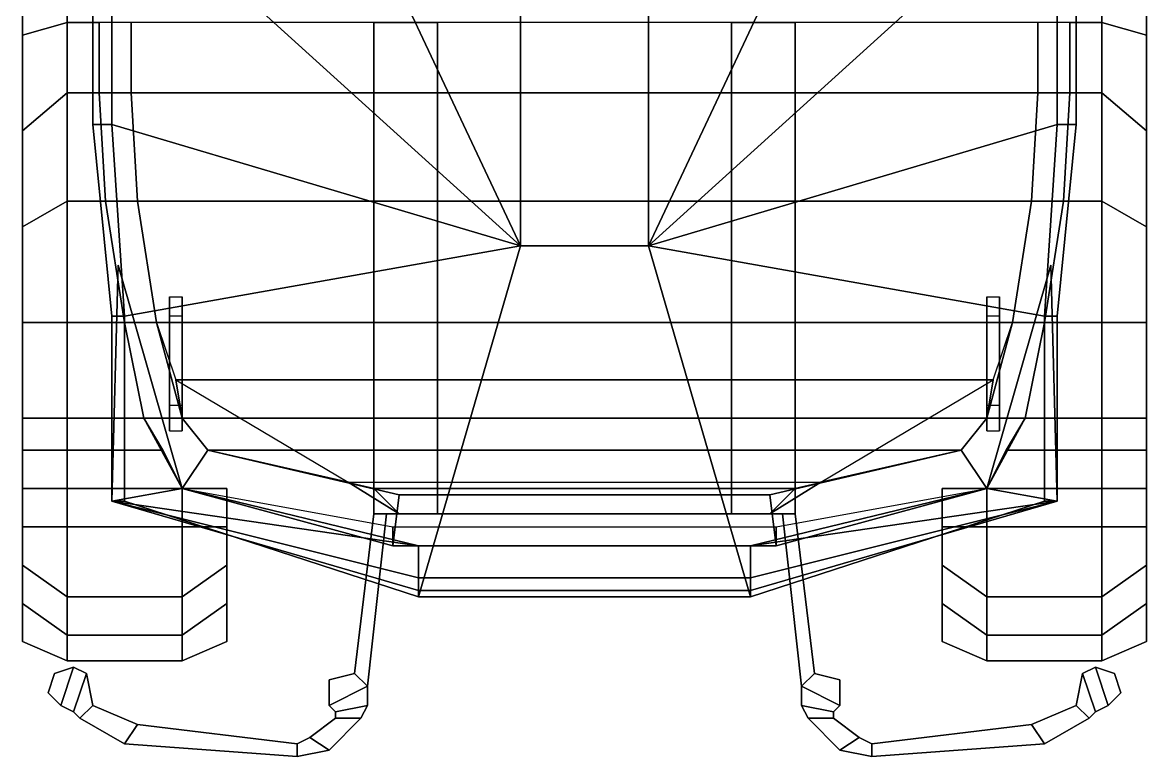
# Model space of a CAD drawing. Extents: x -0.88 to 0.88, y -2.05 to 1.82.
# Drawn here: x -0.88 to 0.88, y -2.05 to -0.9 of the extents above; entities that cross this region are included whole.
import ezdxf

# ---------------------------------------------------------------- set-up
doc = ezdxf.new("R2010")
doc.units = 0
doc.layers.get('0').update_dxf_attribs({"linetype": 'CONTINUOUS'})
doc.layers.add('MUDGUARDS', color=6, linetype='CONTINUOUS')
doc.layers.add('ROOF', color=3, linetype='CONTINUOUS')

msp = doc.modelspace()

# ---------------------------------------------------------------- linework, layer by layer
for points in [[(-0.76, -0.9, 0.57), (-0.76, -1.01, 0.72), (-0.76, -1.01, 1.11), (-0.76, -0.9, 1.11)], [(-0.76, -1.01, 1.11), (-0.71, -1.01, 1.11), (-0.71, -0.9, 1.11), (-0.76, -0.9, 1.11)], [(-0.71, -0.9, 1.11), (-0.71, -1.01, 1.11), (-0.71, -1.01, 0.72), (-0.71, -0.9, 0.57)], [(-0.33, -0.9, 0.42), (-0.33, -1.67, 0.42), (-0.33, -1.67, 0.56), (-0.33, -0.9, 0.56)], [(-0.23, -0.9, 0.42), (-0.23, -1.67, 0.42), (-0.33, -1.67, 0.42), (-0.33, -0.9, 0.42)], [(-0.33, -0.9, 0.56), (-0.33, -1.67, 0.56), (-0.23, -1.67, 0.56), (-0.23, -0.9, 0.56)], [(-0.23, -1.67, 0.56), (-0.23, -1.67, 0.42), (-0.23, -0.9, 0.42), (-0.23, -0.9, 0.56)], [(0.23, -0.9, 0.42), (0.23, -1.67, 0.42), (0.23, -1.67, 0.56), (0.23, -0.9, 0.56)], [(0.23, -0.9, 0.56), (0.23, -1.67, 0.56), (0.33, -1.67, 0.56), (0.33, -0.9, 0.56)], [(0.33, -0.9, 0.42), (0.33, -1.67, 0.42), (0.23, -1.67, 0.42), (0.23, -0.9, 0.42)], [(0.33, -1.67, 0.56), (0.33, -1.67, 0.42), (0.33, -0.9, 0.42), (0.33, -0.9, 0.56)], [(0.71, -0.9, 0.57), (0.71, -1.01, 0.72), (0.71, -1.01, 1.11), (0.71, -0.9, 1.11)], [(0.71, -0.9, 1.11), (0.71, -1.01, 1.11), (0.76, -1.01, 1.11), (0.76, -0.9, 1.11)], [(0.76, -0.9, 1.11), (0.76, -1.01, 1.11), (0.76, -1.01, 0.72), (0.76, -0.9, 0.57)], [(-0.76, -1.01, 0.72), (-0.75, -1.18, 0.82), (-0.75, -1.18, 1.12), (-0.76, -1.01, 1.11)], [(-0.75, -1.18, 1.12), (-0.7, -1.18, 1.12), (-0.71, -1.01, 1.11), (-0.76, -1.01, 1.11)], [(-0.71, -1.01, 1.11), (-0.7, -1.18, 1.12), (-0.7, -1.18, 0.82), (-0.71, -1.01, 0.72)], [(0.71, -1.01, 0.72), (0.7, -1.18, 0.82), (0.7, -1.18, 1.12), (0.71, -1.01, 1.11)], [(0.71, -1.01, 1.11), (0.7, -1.18, 1.12), (0.75, -1.18, 1.12), (0.76, -1.01, 1.11)], [(0.76, -1.01, 1.11), (0.75, -1.18, 1.12), (0.75, -1.18, 0.82), (0.76, -1.01, 0.72)], [(-0.75, -1.18, 0.82), (-0.72, -1.37, 0.83), (-0.72, -1.37, 1.12), (-0.75, -1.18, 1.12)], [(-0.72, -1.37, 1.12), (-0.67, -1.37, 1.12), (-0.7, -1.18, 1.12), (-0.75, -1.18, 1.12)], [(-0.7, -1.18, 1.12), (-0.67, -1.37, 1.12), (-0.67, -1.37, 0.83), (-0.7, -1.18, 0.82)], [(0.7, -1.18, 0.82), (0.67, -1.37, 0.83), (0.67, -1.37, 1.12), (0.7, -1.18, 1.12)], [(0.7, -1.18, 1.12), (0.67, -1.37, 1.12), (0.72, -1.37, 1.12), (0.75, -1.18, 1.12)], [(0.75, -1.18, 1.12), (0.72, -1.37, 1.12), (0.72, -1.37, 0.83), (0.75, -1.18, 0.82)], [(-0.65, -1.5, 1.12), (-0.65, -1.54, 1.12), (-0.65, -1.36, 1.61), (-0.65, -1.33, 1.61)], [(-0.63, -1.33, 1.61), (-0.63, -1.5, 1.12), (-0.65, -1.5, 1.12), (-0.65, -1.33, 1.61)], [(-0.63, -1.36, 1.61), (-0.63, -1.54, 1.12), (-0.63, -1.5, 1.12), (-0.63, -1.33, 1.61)], [(0.65, -1.33, 1.61), (0.65, -1.5, 1.12), (0.63, -1.5, 1.12), (0.63, -1.33, 1.61)], [(0.63, -1.5, 1.12), (0.63, -1.54, 1.12), (0.63, -1.36, 1.61), (0.63, -1.33, 1.61)], [(0.65, -1.36, 1.61), (0.65, -1.54, 1.12), (0.65, -1.5, 1.12), (0.65, -1.33, 1.61)], [(-0.72, -1.37, 0.83), (-0.69, -1.52, 0.76), (-0.69, -1.52, 1.12), (-0.72, -1.37, 1.12)], [(-0.69, -1.52, 1.12), (-0.63, -1.52, 1.12), (-0.67, -1.37, 1.12), (-0.72, -1.37, 1.12)], [(-0.67, -1.37, 1.12), (-0.63, -1.52, 1.12), (-0.63, -1.52, 0.76), (-0.67, -1.37, 0.83)], [(-0.65, -1.36, 1.61), (-0.65, -1.54, 1.12), (-0.63, -1.54, 1.12), (-0.63, -1.36, 1.61)], [(0.63, -1.36, 1.61), (0.63, -1.54, 1.12), (0.65, -1.54, 1.12), (0.65, -1.36, 1.61)], [(0.67, -1.37, 0.83), (0.63, -1.52, 0.76), (0.63, -1.52, 1.12), (0.67, -1.37, 1.12)], [(0.67, -1.37, 1.12), (0.63, -1.52, 1.12), (0.69, -1.52, 1.12), (0.72, -1.37, 1.12)], [(0.72, -1.37, 1.12), (0.69, -1.52, 1.12), (0.69, -1.52, 0.76), (0.72, -1.37, 0.83)], [(-0.63, -1.63, 1.12), (-0.59, -1.57, 1.12), (-0.63, -1.52, 1.12), (-0.69, -1.52, 1.12)], [(-0.69, -1.52, 0.76), (-0.63, -1.63, 0.67), (-0.63, -1.63, 1.12), (-0.69, -1.52, 1.12)], [(-0.63, -1.52, 1.12), (-0.59, -1.57, 1.12), (-0.59, -1.57, 0.72), (-0.63, -1.52, 0.76)], [(0.63, -1.52, 0.76), (0.59, -1.57, 0.72), (0.59, -1.57, 1.12), (0.63, -1.52, 1.12)], [(0.63, -1.52, 1.12), (0.59, -1.57, 1.12), (0.63, -1.63, 1.12), (0.69, -1.52, 1.12)], [(0.69, -1.52, 1.12), (0.63, -1.63, 1.12), (0.63, -1.63, 0.67), (0.69, -1.52, 0.76)], [(-0.3, -1.72, 1.12), (-0.29, -1.64, 1.12), (-0.59, -1.57, 1.12), (-0.63, -1.63, 1.12)], [(-0.59, -1.57, 1.12), (-0.29, -1.64, 1.12), (-0.29, -1.64, 0.66), (-0.59, -1.57, 0.72)], [(0.59, -1.57, 0.72), (0.29, -1.64, 0.66), (0.29, -1.64, 1.12), (0.59, -1.57, 1.12)], [(0.59, -1.57, 1.12), (0.29, -1.64, 1.12), (0.3, -1.72, 1.12), (0.63, -1.63, 1.12)], [(-0.63, -1.63, 0.67), (-0.3, -1.69, 0.57), (-0.3, -1.72, 1.12), (-0.63, -1.63, 1.12)], [(0.63, -1.63, 1.12), (0.3, -1.72, 1.12), (0.3, -1.69, 0.57), (0.63, -1.63, 0.67)], [(0.3, -1.72, 1.12), (0.29, -1.64, 1.12), (-0.29, -1.64, 1.12), (-0.3, -1.72, 1.12)], [(-0.29, -1.64, 1.12), (0.29, -1.64, 1.12), (0.29, -1.64, 0.66), (-0.29, -1.64, 0.66)], [(-0.36, -1.92, 0.49), (-0.33, -1.67, 0.49), (-0.33, -1.67, 0.42), (-0.36, -1.92, 0.42)], [(-0.33, -1.67, 0.42), (-0.31, -1.67, 0.42), (-0.34, -1.94, 0.42), (-0.36, -1.92, 0.42)], [(-0.34, -1.94, 0.49), (-0.31, -1.67, 0.49), (-0.33, -1.67, 0.49), (-0.36, -1.92, 0.49)], [(-0.34, -1.94, 0.42), (-0.31, -1.67, 0.42), (-0.31, -1.67, 0.49), (-0.34, -1.94, 0.49)], [(-0.33, -1.67, 0.56), (-0.33, -1.67, 0.42), (-0.23, -1.67, 0.42), (-0.23, -1.67, 0.56)], [(0.23, -1.67, 0.56), (0.23, -1.67, 0.42), (0.33, -1.67, 0.42), (0.33, -1.67, 0.56)], [(0.31, -1.67, 0.42), (0.33, -1.67, 0.42), (0.36, -1.92, 0.42), (0.34, -1.94, 0.42)], [(0.34, -1.94, 0.49), (0.31, -1.67, 0.49), (0.31, -1.67, 0.42), (0.34, -1.94, 0.42)], [(0.36, -1.92, 0.49), (0.33, -1.67, 0.49), (0.31, -1.67, 0.49), (0.34, -1.94, 0.49)], [(0.36, -1.92, 0.42), (0.33, -1.67, 0.42), (0.33, -1.67, 0.49), (0.36, -1.92, 0.49)], [(-0.3, -1.69, 0.57), (0.3, -1.69, 0.57), (0.3, -1.72, 1.12), (-0.3, -1.72, 1.12)], [(-0.82, -1.97, 0.53), (-0.8, -1.91, 0.53), (-0.83, -1.92, 0.53), (-0.84, -1.95, 0.53)], [(-0.83, -1.92, 0.38), (-0.8, -1.91, 0.38), (-0.82, -1.97, 0.38), (-0.84, -1.95, 0.38)], [(-0.83, -1.92, 0.53), (-0.8, -1.91, 0.53), (-0.8, -1.91, 0.38), (-0.83, -1.92, 0.38)], [(-0.8, -1.98, 0.53), (-0.78, -1.92, 0.53), (-0.8, -1.91, 0.53), (-0.82, -1.97, 0.53)], [(-0.8, -1.91, 0.38), (-0.78, -1.92, 0.38), (-0.8, -1.98, 0.38), (-0.82, -1.97, 0.38)], [(-0.8, -1.91, 0.53), (-0.78, -1.92, 0.53), (-0.78, -1.92, 0.38), (-0.8, -1.91, 0.38)], [(0.8, -1.91, 0.38), (0.78, -1.92, 0.38), (0.78, -1.92, 0.53), (0.8, -1.91, 0.53)], [(0.8, -1.91, 0.53), (0.78, -1.92, 0.53), (0.8, -1.98, 0.53), (0.82, -1.97, 0.53)], [(0.8, -1.98, 0.38), (0.78, -1.92, 0.38), (0.8, -1.91, 0.38), (0.82, -1.97, 0.38)], [(0.83, -1.92, 0.38), (0.8, -1.91, 0.38), (0.8, -1.91, 0.53), (0.83, -1.92, 0.53)], [(0.83, -1.92, 0.53), (0.8, -1.91, 0.53), (0.82, -1.97, 0.53), (0.84, -1.95, 0.53)], [(0.82, -1.97, 0.38), (0.8, -1.91, 0.38), (0.83, -1.92, 0.38), (0.84, -1.95, 0.38)], [(-0.84, -1.95, 0.53), (-0.83, -1.92, 0.53), (-0.83, -1.92, 0.38), (-0.84, -1.95, 0.38)], [(-0.79, -1.99, 0.53), (-0.77, -1.97, 0.53), (-0.78, -1.92, 0.53), (-0.8, -1.98, 0.53)], [(-0.78, -1.92, 0.38), (-0.77, -1.97, 0.38), (-0.79, -1.99, 0.38), (-0.8, -1.98, 0.38)], [(-0.78, -1.92, 0.53), (-0.77, -1.97, 0.53), (-0.77, -1.97, 0.38), (-0.78, -1.92, 0.38)], [(-0.4, -1.93, 0.53), (-0.36, -1.92, 0.53), (-0.36, -1.92, 0.38), (-0.4, -1.93, 0.38)], [(-0.36, -1.92, 0.38), (-0.34, -1.94, 0.38), (-0.4, -1.97, 0.38), (-0.4, -1.93, 0.38)], [(-0.4, -1.97, 0.53), (-0.34, -1.94, 0.53), (-0.36, -1.92, 0.53), (-0.4, -1.93, 0.53)], [(-0.4, -1.93, 0.38), (-0.4, -1.97, 0.38), (-0.4, -1.97, 0.53), (-0.4, -1.93, 0.53)], [(-0.36, -1.92, 0.53), (-0.34, -1.94, 0.53), (-0.34, -1.94, 0.38), (-0.36, -1.92, 0.38)], [(0.4, -1.97, 0.38), (0.34, -1.94, 0.38), (0.36, -1.92, 0.38), (0.4, -1.93, 0.38)], [(0.36, -1.92, 0.53), (0.34, -1.94, 0.53), (0.4, -1.97, 0.53), (0.4, -1.93, 0.53)], [(0.36, -1.92, 0.38), (0.34, -1.94, 0.38), (0.34, -1.94, 0.53), (0.36, -1.92, 0.53)], [(0.4, -1.93, 0.38), (0.36, -1.92, 0.38), (0.36, -1.92, 0.53), (0.4, -1.93, 0.53)], [(0.4, -1.93, 0.53), (0.4, -1.97, 0.53), (0.4, -1.97, 0.38), (0.4, -1.93, 0.38)], [(0.78, -1.92, 0.38), (0.77, -1.97, 0.38), (0.77, -1.97, 0.53), (0.78, -1.92, 0.53)], [(0.78, -1.92, 0.53), (0.77, -1.97, 0.53), (0.79, -1.99, 0.53), (0.8, -1.98, 0.53)], [(0.79, -1.99, 0.38), (0.77, -1.97, 0.38), (0.78, -1.92, 0.38), (0.8, -1.98, 0.38)], [(0.84, -1.95, 0.38), (0.83, -1.92, 0.38), (0.83, -1.92, 0.53), (0.84, -1.95, 0.53)], [(-0.84, -1.95, 0.38), (-0.82, -1.97, 0.38), (-0.82, -1.97, 0.53), (-0.84, -1.95, 0.53)], [(-0.34, -1.94, 0.38), (-0.34, -1.97, 0.38), (-0.39, -1.98, 0.38), (-0.4, -1.97, 0.38)], [(-0.39, -1.98, 0.53), (-0.34, -1.97, 0.53), (-0.34, -1.94, 0.53), (-0.4, -1.97, 0.53)], [(-0.34, -1.94, 0.53), (-0.34, -1.97, 0.53), (-0.34, -1.97, 0.38), (-0.34, -1.94, 0.38)], [(0.34, -1.94, 0.53), (0.34, -1.97, 0.53), (0.39, -1.98, 0.53), (0.4, -1.97, 0.53)], [(0.39, -1.98, 0.38), (0.34, -1.97, 0.38), (0.34, -1.94, 0.38), (0.4, -1.97, 0.38)], [(0.34, -1.94, 0.38), (0.34, -1.97, 0.38), (0.34, -1.97, 0.53), (0.34, -1.94, 0.53)], [(0.84, -1.95, 0.53), (0.82, -1.97, 0.53), (0.82, -1.97, 0.38), (0.84, -1.95, 0.38)], [(-0.82, -1.97, 0.38), (-0.8, -1.98, 0.38), (-0.8, -1.98, 0.53), (-0.82, -1.97, 0.53)], [(-0.72, -2.03, 0.53), (-0.7, -2, 0.53), (-0.77, -1.97, 0.53), (-0.79, -1.99, 0.53)], [(-0.77, -1.97, 0.38), (-0.7, -2, 0.38), (-0.72, -2.03, 0.38), (-0.79, -1.99, 0.38)], [(-0.77, -1.97, 0.53), (-0.7, -2, 0.53), (-0.7, -2, 0.38), (-0.77, -1.97, 0.38)], [(-0.4, -1.97, 0.38), (-0.39, -1.98, 0.38), (-0.39, -1.98, 0.53), (-0.4, -1.97, 0.53)], [(-0.34, -1.97, 0.38), (-0.35, -1.99, 0.38), (-0.39, -1.99, 0.38), (-0.39, -1.98, 0.38)], [(-0.39, -1.99, 0.53), (-0.35, -1.99, 0.53), (-0.34, -1.97, 0.53), (-0.39, -1.98, 0.53)], [(-0.34, -1.97, 0.53), (-0.35, -1.99, 0.53), (-0.35, -1.99, 0.38), (-0.34, -1.97, 0.38)], [(0.39, -1.99, 0.38), (0.35, -1.99, 0.38), (0.34, -1.97, 0.38), (0.39, -1.98, 0.38)], [(0.34, -1.97, 0.53), (0.35, -1.99, 0.53), (0.39, -1.99, 0.53), (0.39, -1.98, 0.53)], [(0.34, -1.97, 0.38), (0.35, -1.99, 0.38), (0.35, -1.99, 0.53), (0.34, -1.97, 0.53)], [(0.4, -1.97, 0.53), (0.39, -1.98, 0.53), (0.39, -1.98, 0.38), (0.4, -1.97, 0.38)], [(0.72, -2.03, 0.38), (0.7, -2, 0.38), (0.77, -1.97, 0.38), (0.79, -1.99, 0.38)], [(0.77, -1.97, 0.38), (0.7, -2, 0.38), (0.7, -2, 0.53), (0.77, -1.97, 0.53)], [(0.77, -1.97, 0.53), (0.7, -2, 0.53), (0.72, -2.03, 0.53), (0.79, -1.99, 0.53)], [(0.82, -1.97, 0.53), (0.8, -1.98, 0.53), (0.8, -1.98, 0.38), (0.82, -1.97, 0.38)], [(-0.8, -1.98, 0.38), (-0.79, -1.99, 0.38), (-0.79, -1.99, 0.53), (-0.8, -1.98, 0.53)], [(-0.39, -1.98, 0.38), (-0.39, -1.99, 0.38), (-0.39, -1.99, 0.53), (-0.39, -1.98, 0.53)], [(0.39, -1.98, 0.53), (0.39, -1.99, 0.53), (0.39, -1.99, 0.38), (0.39, -1.98, 0.38)], [(0.8, -1.98, 0.53), (0.79, -1.99, 0.53), (0.79, -1.99, 0.38), (0.8, -1.98, 0.38)], [(-0.79, -1.99, 0.38), (-0.72, -2.03, 0.38), (-0.72, -2.03, 0.53), (-0.79, -1.99, 0.53)], [(-0.45, -2.05, 0.53), (-0.45, -2.03, 0.53), (-0.7, -2, 0.53), (-0.72, -2.03, 0.53)], [(-0.7, -2, 0.38), (-0.45, -2.03, 0.38), (-0.45, -2.05, 0.38), (-0.72, -2.03, 0.38)], [(-0.7, -2, 0.53), (-0.45, -2.03, 0.53), (-0.45, -2.03, 0.38), (-0.7, -2, 0.38)], [(-0.43, -2.02, 0.38), (-0.39, -1.99, 0.38), (-0.35, -1.99, 0.38), (-0.4, -2.04, 0.38)], [(-0.35, -1.99, 0.53), (-0.39, -1.99, 0.53), (-0.43, -2.02, 0.53), (-0.4, -2.04, 0.53)], [(-0.43, -2.02, 0.53), (-0.39, -1.99, 0.53), (-0.39, -1.99, 0.38), (-0.43, -2.02, 0.38)], [(-0.4, -2.04, 0.38), (-0.35, -1.99, 0.38), (-0.35, -1.99, 0.53), (-0.4, -2.04, 0.53)], [(0.43, -2.02, 0.53), (0.39, -1.99, 0.53), (0.35, -1.99, 0.53), (0.4, -2.04, 0.53)], [(0.4, -2.04, 0.53), (0.35, -1.99, 0.53), (0.35, -1.99, 0.38), (0.4, -2.04, 0.38)], [(0.35, -1.99, 0.38), (0.39, -1.99, 0.38), (0.43, -2.02, 0.38), (0.4, -2.04, 0.38)], [(0.43, -2.02, 0.38), (0.39, -1.99, 0.38), (0.39, -1.99, 0.53), (0.43, -2.02, 0.53)], [(0.7, -2, 0.53), (0.45, -2.03, 0.53), (0.45, -2.05, 0.53), (0.72, -2.03, 0.53)], [(0.45, -2.05, 0.38), (0.45, -2.03, 0.38), (0.7, -2, 0.38), (0.72, -2.03, 0.38)], [(0.7, -2, 0.38), (0.45, -2.03, 0.38), (0.45, -2.03, 0.53), (0.7, -2, 0.53)], [(0.79, -1.99, 0.53), (0.72, -2.03, 0.53), (0.72, -2.03, 0.38), (0.79, -1.99, 0.38)], [(-0.45, -2.03, 0.53), (-0.43, -2.02, 0.53), (-0.43, -2.02, 0.38), (-0.45, -2.03, 0.38)], [(-0.4, -2.04, 0.53), (-0.43, -2.02, 0.53), (-0.45, -2.03, 0.53), (-0.45, -2.05, 0.53)], [(-0.45, -2.03, 0.38), (-0.43, -2.02, 0.38), (-0.4, -2.04, 0.38), (-0.45, -2.05, 0.38)], [(0.45, -2.03, 0.53), (0.43, -2.02, 0.53), (0.4, -2.04, 0.53), (0.45, -2.05, 0.53)], [(0.4, -2.04, 0.38), (0.43, -2.02, 0.38), (0.45, -2.03, 0.38), (0.45, -2.05, 0.38)], [(0.45, -2.03, 0.38), (0.43, -2.02, 0.38), (0.43, -2.02, 0.53), (0.45, -2.03, 0.53)], [(-0.72, -2.03, 0.38), (-0.45, -2.05, 0.38), (-0.45, -2.05, 0.53), (-0.72, -2.03, 0.53)], [(-0.45, -2.05, 0.38), (-0.4, -2.04, 0.38), (-0.4, -2.04, 0.53), (-0.45, -2.05, 0.53)], [(0.45, -2.05, 0.53), (0.4, -2.04, 0.53), (0.4, -2.04, 0.38), (0.45, -2.05, 0.38)], [(0.72, -2.03, 0.53), (0.45, -2.05, 0.53), (0.45, -2.05, 0.38), (0.72, -2.03, 0.38)]]:
    msp.add_3dface(points)
at = {"color": 1}
for points in [[(-0.71, -1.01, 0.89), (0.71, -1.01, 0.89), (0.71, -0.9, 0.89), (-0.71, -0.9, 0.89)], [(-0.7, -1.18, 0.87), (0.7, -1.18, 0.87), (0.71, -1.01, 0.89), (-0.71, -1.01, 0.89)], [(-0.67, -1.37, 0.85), (0.67, -1.37, 0.85), (0.7, -1.18, 0.87), (-0.7, -1.18, 0.87)], [(-0.64, -1.46, 1.12), (0.64, -1.46, 1.12), (0.67, -1.37, 0.85), (-0.67, -1.37, 0.85)], [(-0.63, -1.52, 1.21), (0.63, -1.52, 1.21), (0.64, -1.46, 1.12), (-0.64, -1.46, 1.12)], [(-0.37, -1.62, 1.12), (-0.59, -1.57, 1.25), (-0.63, -1.52, 1.21), (-0.64, -1.46, 1.12)], [(0.37, -1.62, 1.12), (0.64, -1.46, 1.12), (0.63, -1.52, 1.21), (0.59, -1.57, 1.25)], [(-0.59, -1.57, 1.25), (0.59, -1.57, 1.25), (0.63, -1.52, 1.21), (-0.63, -1.52, 1.21)], [(-0.33, -1.63, 1.29), (0.33, -1.63, 1.29), (0.59, -1.57, 1.25), (-0.59, -1.57, 1.25)], [(-0.37, -1.62, 1.12), (-0.29, -1.67, 1.21), (-0.33, -1.63, 1.29), (-0.59, -1.57, 1.25)], [(0.29, -1.67, 1.21), (0.37, -1.62, 1.12), (0.59, -1.57, 1.25), (0.33, -1.63, 1.29)], [(-0.37, -1.62, 1.12), (0.37, -1.62, 1.12), (0.29, -1.67, 1.21), (-0.29, -1.67, 1.21)], [(-0.29, -1.67, 1.21), (0.29, -1.67, 1.21), (0.33, -1.63, 1.29), (-0.33, -1.63, 1.29)]]:
    msp.add_3dface(points, dxfattribs=at)
at = {"layer": 'MUDGUARDS'}
for points in [[(-0.88, -0.86, 0.49), (-0.88, -0.92, 0.64), (-0.81, -0.9, 0.76), (-0.81, -0.8, 0.57)], [(-0.81, -0.8, 0.57), (-0.81, -0.9, 0.76), (-0.88, -0.92, 0.64), (-0.88, -0.86, 0.49)], [(0.88, -0.86, 0.49), (0.88, -0.92, 0.64), (0.81, -0.9, 0.76), (0.81, -0.8, 0.57)], [(0.81, -0.8, 0.57), (0.81, -0.9, 0.76), (0.88, -0.92, 0.64), (0.88, -0.86, 0.49)], [(-0.88, -0.92, 0.64), (-0.88, -1.07, 0.78), (-0.81, -1.01, 0.87), (-0.81, -0.9, 0.76)], [(-0.81, -0.9, 0.76), (-0.81, -1.01, 0.87), (-0.88, -1.07, 0.78), (-0.88, -0.92, 0.64)], [(-0.81, -0.9, 0.76), (-0.81, -1.01, 0.87), (-0.76, -1.01, 0.87), (-0.76, -0.9, 0.76)], [(-0.76, -0.9, 0.76), (-0.76, -1.01, 0.87), (-0.81, -1.01, 0.87), (-0.81, -0.9, 0.76)], [(0.76, -0.9, 0.76), (0.76, -1.01, 0.87), (0.81, -1.01, 0.87), (0.81, -0.9, 0.76)], [(0.81, -0.9, 0.76), (0.81, -1.01, 0.87), (0.76, -1.01, 0.87), (0.76, -0.9, 0.76)], [(0.88, -0.92, 0.64), (0.88, -1.07, 0.78), (0.81, -1.01, 0.87), (0.81, -0.9, 0.76)], [(0.81, -0.9, 0.76), (0.81, -1.01, 0.87), (0.88, -1.07, 0.78), (0.88, -0.92, 0.64)], [(-0.88, -1.07, 0.78), (-0.88, -1.22, 0.84), (-0.81, -1.18, 0.95), (-0.81, -1.01, 0.87)], [(-0.81, -1.01, 0.87), (-0.81, -1.18, 0.95), (-0.88, -1.22, 0.84), (-0.88, -1.07, 0.78)], [(-0.81, -1.01, 0.87), (-0.81, -1.18, 0.95), (-0.75, -1.18, 0.95), (-0.76, -1.01, 0.87)], [(-0.76, -1.01, 0.87), (-0.75, -1.18, 0.95), (-0.81, -1.18, 0.95), (-0.81, -1.01, 0.87)], [(0.81, -1.01, 0.87), (0.81, -1.18, 0.95), (0.75, -1.18, 0.95), (0.76, -1.01, 0.87)], [(0.76, -1.01, 0.87), (0.75, -1.18, 0.95), (0.81, -1.18, 0.95), (0.81, -1.01, 0.87)], [(0.81, -1.01, 0.87), (0.81, -1.18, 0.95), (0.88, -1.22, 0.84), (0.88, -1.07, 0.78)], [(0.88, -1.07, 0.78), (0.88, -1.22, 0.84), (0.81, -1.18, 0.95), (0.81, -1.01, 0.87)], [(-0.88, -1.22, 0.84), (-0.88, -1.37, 0.85), (-0.81, -1.37, 0.96), (-0.81, -1.18, 0.95)], [(-0.81, -1.18, 0.95), (-0.81, -1.37, 0.96), (-0.88, -1.37, 0.85), (-0.88, -1.22, 0.84)], [(-0.75, -1.18, 0.95), (-0.72, -1.37, 0.96), (-0.81, -1.37, 0.96), (-0.81, -1.18, 0.95)], [(-0.81, -1.18, 0.95), (-0.81, -1.37, 0.96), (-0.72, -1.37, 0.96), (-0.75, -1.18, 0.95)], [(0.75, -1.18, 0.95), (0.72, -1.37, 0.96), (0.81, -1.37, 0.96), (0.81, -1.18, 0.95)], [(0.81, -1.18, 0.95), (0.81, -1.37, 0.96), (0.72, -1.37, 0.96), (0.75, -1.18, 0.95)], [(0.88, -1.22, 0.84), (0.88, -1.37, 0.85), (0.81, -1.37, 0.96), (0.81, -1.18, 0.95)], [(0.81, -1.18, 0.95), (0.81, -1.37, 0.96), (0.88, -1.37, 0.85), (0.88, -1.22, 0.84)], [(-0.81, -1.37, 0.96), (-0.81, -1.52, 0.92), (-0.88, -1.52, 0.78), (-0.88, -1.37, 0.85)], [(-0.88, -1.37, 0.85), (-0.88, -1.52, 0.78), (-0.81, -1.52, 0.92), (-0.81, -1.37, 0.96)], [(-0.72, -1.37, 0.96), (-0.69, -1.52, 0.92), (-0.81, -1.52, 0.92), (-0.81, -1.37, 0.96)], [(-0.81, -1.37, 0.96), (-0.81, -1.52, 0.92), (-0.69, -1.52, 0.92), (-0.72, -1.37, 0.96)], [(0.81, -1.37, 0.96), (0.81, -1.52, 0.92), (0.69, -1.52, 0.92), (0.72, -1.37, 0.96)], [(0.72, -1.37, 0.96), (0.69, -1.52, 0.92), (0.81, -1.52, 0.92), (0.81, -1.37, 0.96)], [(0.88, -1.37, 0.85), (0.88, -1.52, 0.78), (0.81, -1.52, 0.92), (0.81, -1.37, 0.96)], [(0.81, -1.37, 0.96), (0.81, -1.52, 0.92), (0.88, -1.52, 0.78), (0.88, -1.37, 0.85)], [(-0.88, -1.52, 0.78), (-0.88, -1.57, 0.75), (-0.81, -1.57, 0.89), (-0.81, -1.52, 0.92)], [(-0.81, -1.52, 0.92), (-0.81, -1.57, 0.89), (-0.88, -1.57, 0.75), (-0.88, -1.52, 0.78)], [(-0.69, -1.52, 0.92), (-0.66, -1.57, 0.89), (-0.81, -1.57, 0.89), (-0.81, -1.52, 0.92)], [(-0.81, -1.52, 0.92), (-0.81, -1.57, 0.89), (-0.66, -1.57, 0.89), (-0.69, -1.52, 0.92)], [(0.69, -1.52, 0.92), (0.66, -1.57, 0.89), (0.81, -1.57, 0.89), (0.81, -1.52, 0.92)], [(0.81, -1.52, 0.92), (0.81, -1.57, 0.89), (0.66, -1.57, 0.89), (0.69, -1.52, 0.92)], [(0.81, -1.52, 0.92), (0.81, -1.57, 0.89), (0.88, -1.57, 0.75), (0.88, -1.52, 0.78)], [(0.88, -1.52, 0.78), (0.88, -1.57, 0.75), (0.81, -1.57, 0.89), (0.81, -1.52, 0.92)], [(-0.88, -1.57, 0.75), (-0.88, -1.63, 0.7), (-0.81, -1.63, 0.84), (-0.81, -1.57, 0.89)], [(-0.81, -1.57, 0.89), (-0.81, -1.63, 0.84), (-0.88, -1.63, 0.7), (-0.88, -1.57, 0.75)], [(-0.81, -1.57, 0.89), (-0.81, -1.63, 0.84), (-0.63, -1.63, 0.84), (-0.66, -1.57, 0.89)], [(-0.66, -1.57, 0.89), (-0.63, -1.63, 0.84), (-0.81, -1.63, 0.84), (-0.81, -1.57, 0.89)], [(0.66, -1.57, 0.89), (0.63, -1.63, 0.84), (0.81, -1.63, 0.84), (0.81, -1.57, 0.89)], [(0.81, -1.57, 0.89), (0.81, -1.63, 0.84), (0.63, -1.63, 0.84), (0.66, -1.57, 0.89)], [(0.81, -1.57, 0.89), (0.81, -1.63, 0.84), (0.88, -1.63, 0.7), (0.88, -1.57, 0.75)], [(0.88, -1.57, 0.75), (0.88, -1.63, 0.7), (0.81, -1.63, 0.84), (0.81, -1.57, 0.89)], [(-0.81, -1.63, 0.84), (-0.81, -1.69, 0.73), (-0.88, -1.69, 0.59), (-0.88, -1.63, 0.7)], [(-0.88, -1.63, 0.7), (-0.88, -1.69, 0.59), (-0.81, -1.69, 0.73), (-0.81, -1.63, 0.84)], [(-0.81, -1.63, 0.84), (-0.81, -1.69, 0.73), (-0.63, -1.69, 0.73), (-0.63, -1.63, 0.84)], [(-0.63, -1.63, 0.84), (-0.63, -1.69, 0.73), (-0.81, -1.69, 0.73), (-0.81, -1.63, 0.84)], [(-0.56, -1.63, 0.7), (-0.56, -1.69, 0.59), (-0.63, -1.69, 0.73), (-0.63, -1.63, 0.84)], [(-0.63, -1.63, 0.84), (-0.63, -1.69, 0.73), (-0.56, -1.69, 0.59), (-0.56, -1.63, 0.7)], [(0.63, -1.63, 0.84), (0.63, -1.69, 0.73), (0.56, -1.69, 0.59), (0.56, -1.63, 0.7)], [(0.56, -1.63, 0.7), (0.56, -1.69, 0.59), (0.63, -1.69, 0.73), (0.63, -1.63, 0.84)], [(0.63, -1.63, 0.84), (0.63, -1.69, 0.73), (0.81, -1.69, 0.73), (0.81, -1.63, 0.84)], [(0.81, -1.63, 0.84), (0.81, -1.69, 0.73), (0.63, -1.69, 0.73), (0.63, -1.63, 0.84)], [(0.81, -1.63, 0.84), (0.81, -1.69, 0.73), (0.88, -1.69, 0.59), (0.88, -1.63, 0.7)], [(0.88, -1.63, 0.7), (0.88, -1.69, 0.59), (0.81, -1.69, 0.73), (0.81, -1.63, 0.84)], [(-0.88, -1.69, 0.59), (-0.88, -1.75, 0.43), (-0.81, -1.8, 0.47), (-0.81, -1.69, 0.73)], [(-0.81, -1.69, 0.73), (-0.81, -1.8, 0.47), (-0.88, -1.75, 0.43), (-0.88, -1.69, 0.59)], [(-0.81, -1.69, 0.73), (-0.81, -1.8, 0.47), (-0.63, -1.8, 0.47), (-0.63, -1.69, 0.73)], [(-0.63, -1.69, 0.73), (-0.63, -1.8, 0.47), (-0.81, -1.8, 0.47), (-0.81, -1.69, 0.73)], [(-0.63, -1.69, 0.73), (-0.63, -1.8, 0.47), (-0.56, -1.75, 0.43), (-0.56, -1.69, 0.59)], [(-0.56, -1.69, 0.59), (-0.56, -1.75, 0.43), (-0.63, -1.8, 0.47), (-0.63, -1.69, 0.73)], [(0.56, -1.69, 0.59), (0.56, -1.75, 0.43), (0.63, -1.8, 0.47), (0.63, -1.69, 0.73)], [(0.63, -1.69, 0.73), (0.63, -1.8, 0.47), (0.56, -1.75, 0.43), (0.56, -1.69, 0.59)], [(0.63, -1.69, 0.73), (0.63, -1.8, 0.47), (0.81, -1.8, 0.47), (0.81, -1.69, 0.73)], [(0.81, -1.69, 0.73), (0.81, -1.8, 0.47), (0.63, -1.8, 0.47), (0.63, -1.69, 0.73)], [(0.81, -1.69, 0.73), (0.81, -1.8, 0.47), (0.88, -1.75, 0.43), (0.88, -1.69, 0.59)], [(0.88, -1.69, 0.59), (0.88, -1.75, 0.43), (0.81, -1.8, 0.47), (0.81, -1.69, 0.73)], [(-0.88, -1.75, 0.43), (-0.88, -1.81, 0.33), (-0.81, -1.86, 0.36), (-0.81, -1.8, 0.47)], [(-0.81, -1.8, 0.47), (-0.81, -1.86, 0.36), (-0.88, -1.81, 0.33), (-0.88, -1.75, 0.43)], [(-0.63, -1.8, 0.47), (-0.63, -1.86, 0.36), (-0.56, -1.81, 0.33), (-0.56, -1.75, 0.43)], [(-0.56, -1.75, 0.43), (-0.56, -1.81, 0.33), (-0.63, -1.86, 0.36), (-0.63, -1.8, 0.47)], [(0.56, -1.75, 0.43), (0.56, -1.81, 0.33), (0.63, -1.86, 0.36), (0.63, -1.8, 0.47)], [(0.63, -1.8, 0.47), (0.63, -1.86, 0.36), (0.56, -1.81, 0.33), (0.56, -1.75, 0.43)], [(0.81, -1.8, 0.47), (0.81, -1.86, 0.36), (0.88, -1.81, 0.33), (0.88, -1.75, 0.43)], [(0.88, -1.75, 0.43), (0.88, -1.81, 0.33), (0.81, -1.86, 0.36), (0.81, -1.8, 0.47)], [(-0.88, -1.81, 0.33), (-0.88, -1.87, 0.3), (-0.81, -1.9, 0.32), (-0.81, -1.86, 0.36)], [(-0.81, -1.86, 0.36), (-0.81, -1.9, 0.32), (-0.88, -1.87, 0.3), (-0.88, -1.81, 0.33)], [(-0.81, -1.8, 0.47), (-0.81, -1.86, 0.36), (-0.63, -1.86, 0.36), (-0.63, -1.8, 0.47)], [(-0.63, -1.8, 0.47), (-0.63, -1.86, 0.36), (-0.81, -1.86, 0.36), (-0.81, -1.8, 0.47)], [(-0.63, -1.86, 0.36), (-0.63, -1.9, 0.32), (-0.56, -1.87, 0.3), (-0.56, -1.81, 0.33)], [(-0.56, -1.81, 0.33), (-0.56, -1.87, 0.3), (-0.63, -1.9, 0.32), (-0.63, -1.86, 0.36)], [(0.56, -1.81, 0.33), (0.56, -1.87, 0.3), (0.63, -1.9, 0.32), (0.63, -1.86, 0.36)], [(0.63, -1.86, 0.36), (0.63, -1.9, 0.32), (0.56, -1.87, 0.3), (0.56, -1.81, 0.33)], [(0.63, -1.8, 0.47), (0.63, -1.86, 0.36), (0.81, -1.86, 0.36), (0.81, -1.8, 0.47)], [(0.81, -1.8, 0.47), (0.81, -1.86, 0.36), (0.63, -1.86, 0.36), (0.63, -1.8, 0.47)], [(0.81, -1.86, 0.36), (0.81, -1.9, 0.32), (0.88, -1.87, 0.3), (0.88, -1.81, 0.33)], [(0.88, -1.81, 0.33), (0.88, -1.87, 0.3), (0.81, -1.9, 0.32), (0.81, -1.86, 0.36)], [(-0.81, -1.86, 0.36), (-0.81, -1.9, 0.32), (-0.63, -1.9, 0.32), (-0.63, -1.86, 0.36)], [(-0.63, -1.86, 0.36), (-0.63, -1.9, 0.32), (-0.81, -1.9, 0.32), (-0.81, -1.86, 0.36)], [(0.63, -1.86, 0.36), (0.63, -1.9, 0.32), (0.81, -1.9, 0.32), (0.81, -1.86, 0.36)], [(0.81, -1.86, 0.36), (0.81, -1.9, 0.32), (0.63, -1.9, 0.32), (0.63, -1.86, 0.36)]]:
    msp.add_3dface(points, dxfattribs=at)
at = {"layer": 'ROOF'}
for points in [[(-0.1, 0.26, 1.63), (-0.1, 0.26, 1.63), (-0.1, -1.25, 1.81), (-0.66, -0.06, 1.64)], [(-0.66, -0.06, 1.64), (-0.1, -1.25, 1.81), (-0.1, 0.26, 1.63)], [(-0.1, 0.26, 1.63), (-0.1, -1.25, 1.81), (0.1, -1.25, 1.81), (0.1, 0.26, 1.63)], [(0.1, 0.26, 1.63), (0.1, -1.25, 1.81), (-0.1, -1.25, 1.81), (-0.1, 0.26, 1.63)], [(0.1, 0.26, 1.63), (0.1, 0.26, 1.63), (0.1, -1.25, 1.81), (0.66, -0.06, 1.64)], [(0.66, -0.06, 1.64), (0.1, -1.25, 1.81), (0.1, 0.26, 1.63)], [(-0.74, -0.67, 1.67), (-0.1, -1.25, 1.81), (-0.1, -1.25, 1.81), (-0.66, -0.06, 1.64)], [(-0.66, -0.06, 1.64), (-0.1, -1.25, 1.81), (-0.1, -1.25, 1.81), (-0.74, -0.67, 1.67)], [(0.66, -0.06, 1.64), (0.1, -1.25, 1.81), (0.1, -1.25, 1.81), (0.74, -0.67, 1.67)], [(0.74, -0.67, 1.67), (0.1, -1.25, 1.81), (0.1, -1.25, 1.81), (0.66, -0.06, 1.64)], [(-0.77, -1.06, 1.59), (-0.77, -1.06, 1.63), (-0.77, -0.67, 1.62), (-0.77, -0.67, 1.58)], [(-0.77, -0.67, 1.58), (-0.77, -0.67, 1.62), (-0.77, -1.06, 1.63), (-0.77, -1.06, 1.59)], [(-0.77, -0.67, 1.62), (-0.74, -0.67, 1.67), (-0.74, -1.06, 1.69), (-0.77, -1.06, 1.63)], [(-0.77, -1.06, 1.63), (-0.74, -1.06, 1.69), (-0.74, -0.67, 1.67), (-0.77, -0.67, 1.62)], [(-0.74, -1.06, 1.69), (-0.1, -1.25, 1.81), (-0.1, -1.25, 1.81), (-0.74, -0.67, 1.67)], [(-0.74, -0.67, 1.67), (-0.1, -1.25, 1.81), (-0.1, -1.25, 1.81), (-0.74, -1.06, 1.69)], [(0.74, -0.67, 1.67), (0.1, -1.25, 1.81), (0.1, -1.25, 1.81), (0.74, -1.06, 1.69)], [(0.74, -1.06, 1.69), (0.1, -1.25, 1.81), (0.1, -1.25, 1.81), (0.74, -0.67, 1.67)], [(0.77, -1.06, 1.63), (0.74, -1.06, 1.69), (0.74, -0.67, 1.67), (0.77, -0.67, 1.62)], [(0.77, -0.67, 1.62), (0.74, -0.67, 1.67), (0.74, -1.06, 1.69), (0.77, -1.06, 1.63)], [(0.77, -0.67, 1.58), (0.77, -0.67, 1.62), (0.77, -1.06, 1.63), (0.77, -1.06, 1.59)], [(0.77, -1.06, 1.59), (0.77, -1.06, 1.63), (0.77, -0.67, 1.62), (0.77, -0.67, 1.58)], [(-0.74, -1.36, 1.59), (-0.74, -1.36, 1.63), (-0.77, -1.06, 1.63), (-0.77, -1.06, 1.59)], [(-0.77, -1.06, 1.59), (-0.77, -1.06, 1.63), (-0.74, -1.36, 1.63), (-0.74, -1.36, 1.59)], [(-0.74, -1.36, 1.63), (-0.72, -1.36, 1.69), (-0.74, -1.06, 1.69), (-0.77, -1.06, 1.63)], [(-0.77, -1.06, 1.63), (-0.74, -1.06, 1.69), (-0.72, -1.36, 1.69), (-0.74, -1.36, 1.63)], [(-0.72, -1.36, 1.69), (-0.1, -1.25, 1.81), (-0.1, -1.25, 1.81), (-0.74, -1.06, 1.69)], [(-0.74, -1.06, 1.69), (-0.1, -1.25, 1.81), (-0.1, -1.25, 1.81), (-0.72, -1.36, 1.69)], [(0.74, -1.06, 1.69), (0.1, -1.25, 1.81), (0.1, -1.25, 1.81), (0.72, -1.36, 1.69)], [(0.72, -1.36, 1.69), (0.1, -1.25, 1.81), (0.1, -1.25, 1.81), (0.74, -1.06, 1.69)], [(0.74, -1.36, 1.63), (0.72, -1.36, 1.69), (0.74, -1.06, 1.69), (0.77, -1.06, 1.63)], [(0.77, -1.06, 1.63), (0.74, -1.06, 1.69), (0.72, -1.36, 1.69), (0.74, -1.36, 1.63)], [(0.74, -1.36, 1.59), (0.74, -1.36, 1.63), (0.77, -1.06, 1.63), (0.77, -1.06, 1.59)], [(0.77, -1.06, 1.59), (0.77, -1.06, 1.63), (0.74, -1.36, 1.63), (0.74, -1.36, 1.59)], [(-0.72, -1.65, 1.56), (-0.26, -1.8, 1.69), (-0.1, -1.25, 1.81), (-0.72, -1.36, 1.69)], [(-0.72, -1.36, 1.69), (-0.1, -1.25, 1.81), (-0.26, -1.8, 1.69), (-0.72, -1.65, 1.56)], [(-0.1, -1.25, 1.81), (-0.26, -1.8, 1.69), (0.26, -1.8, 1.69), (0.1, -1.25, 1.81)], [(0.1, -1.25, 1.81), (0.26, -1.8, 1.69), (-0.26, -1.8, 1.69), (-0.1, -1.25, 1.81)], [(0.72, -1.36, 1.69), (0.1, -1.25, 1.81), (0.26, -1.8, 1.69), (0.72, -1.65, 1.56)], [(0.72, -1.65, 1.56), (0.26, -1.8, 1.69), (0.1, -1.25, 1.81), (0.72, -1.36, 1.69)], [(-0.73, -1.28, 1.11), (-0.63, -1.63, 1.12), (-0.74, -1.65, 1.5), (-0.73, -1.28, 1.11)], [(-0.73, -1.28, 1.11), (-0.74, -1.65, 1.5), (-0.63, -1.63, 1.12), (-0.73, -1.28, 1.11)], [(0.73, -1.28, 1.11), (0.74, -1.65, 1.5), (0.63, -1.63, 1.12), (0.73, -1.28, 1.11)], [(0.73, -1.28, 1.11), (0.63, -1.63, 1.12), (0.74, -1.65, 1.5), (0.73, -1.28, 1.11)], [(-0.74, -1.65, 1.5), (-0.74, -1.65, 1.54), (-0.74, -1.36, 1.63), (-0.74, -1.36, 1.59)], [(-0.74, -1.36, 1.59), (-0.74, -1.36, 1.63), (-0.74, -1.65, 1.54), (-0.74, -1.65, 1.5)], [(-0.74, -1.36, 1.63), (-0.72, -1.36, 1.69), (-0.72, -1.65, 1.56), (-0.74, -1.65, 1.54)], [(-0.74, -1.65, 1.54), (-0.72, -1.65, 1.56), (-0.72, -1.36, 1.69), (-0.74, -1.36, 1.63)], [(0.74, -1.65, 1.54), (0.72, -1.65, 1.56), (0.72, -1.36, 1.69), (0.74, -1.36, 1.63)], [(0.74, -1.36, 1.63), (0.72, -1.36, 1.69), (0.72, -1.65, 1.56), (0.74, -1.65, 1.54)], [(0.74, -1.36, 1.59), (0.74, -1.36, 1.63), (0.74, -1.65, 1.54), (0.74, -1.65, 1.5)], [(0.74, -1.65, 1.5), (0.74, -1.65, 1.54), (0.74, -1.36, 1.63), (0.74, -1.36, 1.59)], [(-0.63, -1.63, 1.12), (-0.74, -1.65, 1.5), (-0.26, -1.72, 1.12), (-0.63, -1.63, 1.12)], [(-0.63, -1.63, 1.12), (-0.26, -1.72, 1.12), (-0.74, -1.65, 1.5), (-0.63, -1.63, 1.12)], [(0.63, -1.63, 1.12), (0.74, -1.65, 1.5), (0.26, -1.72, 1.12), (0.63, -1.63, 1.12)], [(0.63, -1.63, 1.12), (0.26, -1.72, 1.12), (0.74, -1.65, 1.5), (0.63, -1.63, 1.12)], [(-0.26, -1.79, 1.58), (-0.26, -1.8, 1.69), (-0.72, -1.65, 1.56), (-0.74, -1.65, 1.54)], [(-0.74, -1.65, 1.54), (-0.72, -1.65, 1.56), (-0.26, -1.8, 1.69), (-0.26, -1.79, 1.58)], [(-0.74, -1.65, 1.54), (-0.74, -1.65, 1.54), (-0.26, -1.79, 1.58), (-0.26, -1.77, 1.48)], [(-0.26, -1.77, 1.48), (-0.26, -1.79, 1.58), (-0.74, -1.65, 1.54)], [(-0.26, -1.72, 1.12), (-0.26, -1.77, 1.48), (-0.74, -1.65, 1.54), (-0.74, -1.65, 1.5)], [(-0.74, -1.65, 1.5), (-0.74, -1.65, 1.54), (-0.26, -1.77, 1.48), (-0.26, -1.72, 1.12)], [(0.26, -1.72, 1.12), (0.26, -1.77, 1.48), (0.74, -1.65, 1.54), (0.74, -1.65, 1.5)], [(0.74, -1.65, 1.5), (0.74, -1.65, 1.54), (0.26, -1.77, 1.48), (0.26, -1.72, 1.12)], [(0.26, -1.79, 1.58), (0.26, -1.8, 1.69), (0.72, -1.65, 1.56), (0.74, -1.65, 1.54)], [(0.74, -1.65, 1.54), (0.72, -1.65, 1.56), (0.26, -1.8, 1.69), (0.26, -1.79, 1.58)], [(0.26, -1.77, 1.48), (0.26, -1.79, 1.58), (0.74, -1.65, 1.54)], [(0.74, -1.65, 1.54), (0.74, -1.65, 1.54), (0.26, -1.79, 1.58), (0.26, -1.77, 1.48)], [(0.26, -1.72, 1.12), (0.26, -1.77, 1.48), (-0.26, -1.77, 1.48), (-0.26, -1.72, 1.12)], [(-0.26, -1.72, 1.12), (-0.26, -1.77, 1.48), (0.26, -1.77, 1.48), (0.26, -1.72, 1.12)], [(-0.26, -1.79, 1.58), (-0.26, -1.8, 1.69), (0.26, -1.8, 1.69), (0.26, -1.79, 1.58)], [(0.26, -1.79, 1.58), (0.26, -1.8, 1.69), (-0.26, -1.8, 1.69), (-0.26, -1.79, 1.58)]]:
    msp.add_3dface(points, dxfattribs=at)

doc.saveas('drawing.dxf')
